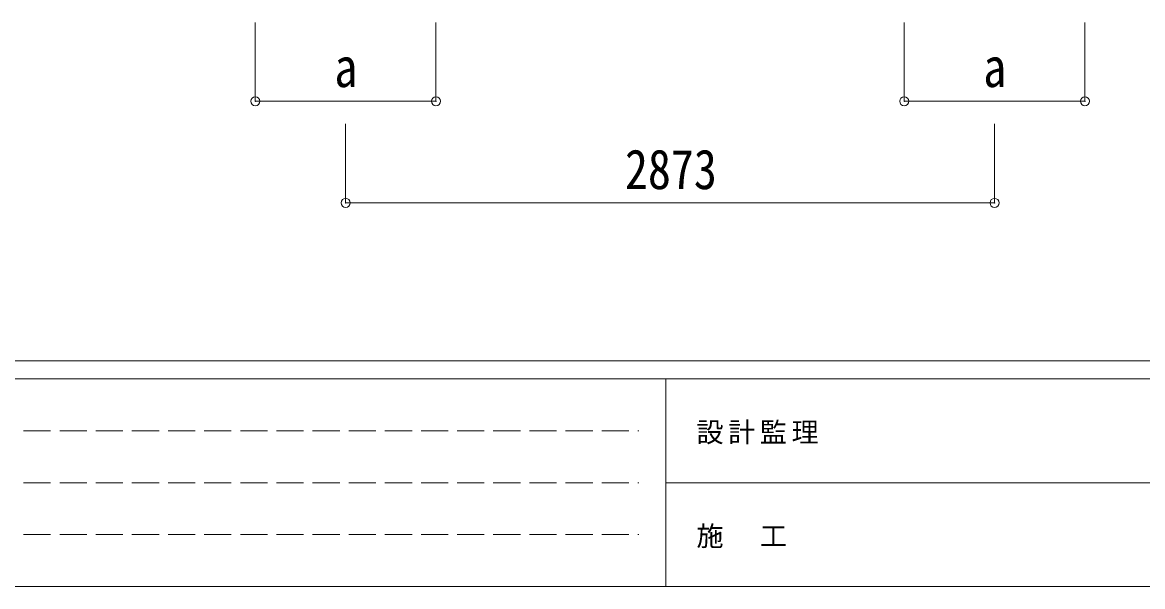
# Model space of a CAD drawing. Units: millimetres at full size, sheet at 1:40; details may follow other scales. Extents: x -11243 to 11243, y -7760 to 7760.
# Drawn here: x -7448 to -2488, y -7760 to -5262 of the extents above; entities that cross this region are included whole.
import ezdxf
from ezdxf.enums import TextEntityAlignment as Align

# ---------------------------------------------------------------- set-up
doc = ezdxf.new("R2010")
doc.units = ezdxf.units.MM
doc.header["$LTSCALE"] = 40
doc.header["$PDMODE"] = 32
doc.header["$PDSIZE"] = 40
doc.linetypes.add('DASHED3', pattern=[4, 3, -1])
for name, color, linetype, lineweight in [('0-3_ELV2', 7, 'Continuous', 9), ('0-6_OTH_LINE', 6, 'Continuous', 9), ('F-0_240', 7, 'Continuous', 9)]:
    doc.layers.add(name, color=color, linetype=linetype, lineweight=lineweight)
doc.styles.add('ＭＳ ゴシック', font='')
doc.styles.get('ＭＳ ゴシック').set_extended_font_data('MS Gothic')

msp = doc.modelspace()

# ---------------------------------------------------------------- linework, layer by layer
at = {"layer": '0-3_ELV2', "color": 6}
for p, q in [((-6416.56, -5610.76), (-6416.56, -5261.76)), ((-5616.56, -5610.76), (-5616.56, -5261.76)), ((-3543.56, -5610.76), (-3543.56, -5261.76)), ((-2743.56, -5610.76), (-2743.56, -5261.76)), ((-6416.56, -5610.76), (-5616.56, -5610.76)), ((-2743.56, -5610.76), (-3543.56, -5610.76)), ((-6016.56, -6060.76), (-6016.56, -5710.76)), ((-3143.56, -6060.76), (-3143.56, -5710.76))]:
    msp.add_line(p, q, dxfattribs=at)
for p in [(-6416.56, -5610.76), (-5616.56, -5610.76), (-3543.56, -5610.76), (-2743.56, -5610.76), (-6016.56, -6060.76), (-3143.56, -6060.76)]:
    msp.add_point(p, dxfattribs=at)
at = {"layer": '0-6_OTH_LINE'}
msp.add_line((-6016.56, -6060.76), (-3143.56, -6060.76), dxfattribs=at)
at = {"layer": 'F-0_240', "color": 5}
for p, q in [((-11242.74, -6760), (10677.26, -6760)), ((-11242.74, -6840), (7121.58, -6840)), ((-4598.42, -6840), (-4598.42, -7760)), ((-4598.42, -7300), (3601.58, -7300)), ((-11242.74, -7760), (10677.26, -7760))]:
    msp.add_line(p, q, dxfattribs=at)
at = {"layer": 'F-0_240', "color": 4, "linetype": 'DASHED3'}
for p, q in [((-11122.75, -7070), (-4718.42, -7070)), ((-11122.75, -7300), (-4718.42, -7300)), ((-11122.75, -7530), (-4718.42, -7530))]:
    msp.add_line(p, q, dxfattribs=at)

# ---------------------------------------------------------------- texts
at = {"layer": '0-3_ELV2', "style": 'ＭＳ ゴシック', "width": 0.85}
for s, p in [('a', (-6066.56, -5600.76)), ('a', (-3193.56, -5600.76)), ('2873', (-4780.06, -6052.76))]:
    msp.add_text(s, height=176, dxfattribs=at).set_placement(p, align=Align.BOTTOM_LEFT)
at = {"layer": 'F-0_240', "char_height": 87.98, "attachment_point": 7, "style": 'ＭＳ ゴシック'}
for s, insert in [('\\T1.17;設計監理', (-4463.32, -7130)), ('\\T1.17;施\u3000工', (-4463.32, -7590))]:
    msp.add_mtext(s, dxfattribs=dict(at, insert=insert))

doc.saveas('drawing.dxf')
